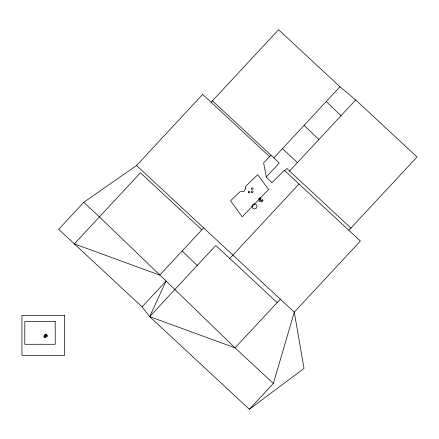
<?xml version="1.0" encoding="UTF-8"?>
<svg xmlns="http://www.w3.org/2000/svg" width="439" height="439" viewBox="0 0 439 439"><rect width="100%" height="100%" fill="white"/><g stroke="black" fill="none" stroke-linecap="round" stroke-linejoin="round"><path stroke-width="0.66" d="M269.623 156.657L202.653 94.407L136.54 165.525L83.756 202.324L58.661 229.323L142.088 306.866L149.661 316.629L249.341 409.291L273.354 383.461L294.284 312.156L360.392 241.033L284.318 170.321L271.966 182.673L266.358 177.257L263.625 162.869L270.978 155.203M273.354 383.461L235.041 347.847L149.661 316.629L166.096 281.042L99.428 216.888L83.756 202.324M211.104 102.26L278.595 29.709L339.967 86.763L355.678 99.933L417.05 156.986L348.835 230.288M203.619 227.879L159.719 275.11L74.334 243.886L140.442 172.768L201.819 229.816M266.303 176.972L279.226 163.067L273.859 157.881L339.967 86.763M142.088 306.866L166.096 281.042L235.041 347.847L280.367 299.217M149.661 316.629L215.768 245.505L277.141 302.559M350.942 228.104L289.564 171.056L355.678 99.933M229.745 258.5L299.019 183.985M284.724 170.7L286.886 168.466L289.564 171.056M44.855 337.163L44.778 337.761C45.458 336.631 47.549 337.234 47.516 335.374L46.172 334.699L46.413 334.084L45.727 334.101L44.915 334.496L43.757 336.417L43.977 336.724L44.756 336.197L45.25 336.883L44.855 337.163L44.35 336.455M249.341 409.291L304.018 368.436L294.284 312.156L136.54 165.525M304.073 125.378L318.906 139.492M282.447 148.645L297.439 162.584M212.481 100.827L273.859 157.881M326.254 101.519L340.982 115.742M182.169 250.954L197.204 265.474M46.029 334.902L45.107 335.95L44.707 335.391L45.738 334.502L46.029 334.902M252.068 206.05L252.057 206.692A2.469 2.469 0 0 0 254.56 208.904A2.469 2.469 0 0 0 256.974 206.599A2.469 2.469 0 0 0 254.894 203.992L254.247 203.976A2.469 2.469 0 0 0 252.068 206.05M46.841 336.005L45.952 336.889L45.546 336.4L46.518 335.555L46.841 336.005M245.522 188.227L244.309 191.195L239.897 191.816L230.546 200.799L242.218 216.811L268.575 189.516L257.704 174.7L245.505 186.421L245.522 188.227M260.217 199.454L258.944 200.969L259.751 201.688L261.062 200.206L260.217 199.454M262.27 199.772L260.953 201.227L261.743 201.984L263.098 200.568L262.27 199.772M260.892 198.351L259.312 199.602L258.659 198.708L260.157 197.534L260.892 198.351M64.517 315.367L21.95 315.367L21.95 355.398L64.517 355.398L64.517 315.367M55.21 321.502L24.803 321.502L24.803 344.28L55.21 344.28L55.21 321.502M251.766 192.452A0.807 0.807 0 0 0 253.067 191.947A0.807 0.807 0 0 0 251.981 191.075A0.807 0.807 0 0 0 251.766 192.452M248.551 192.655A0.845 0.845 0 0 0 249.89 192.052A0.845 0.845 0 0 0 248.704 191.195A0.845 0.845 0 0 0 248.551 192.655M251.618 189.182A0.829 0.829 0 0 0 253.007 188.803A0.829 0.829 0 0 0 251.986 187.793A0.829 0.829 0 0 0 251.618 189.182"/></g></svg>
